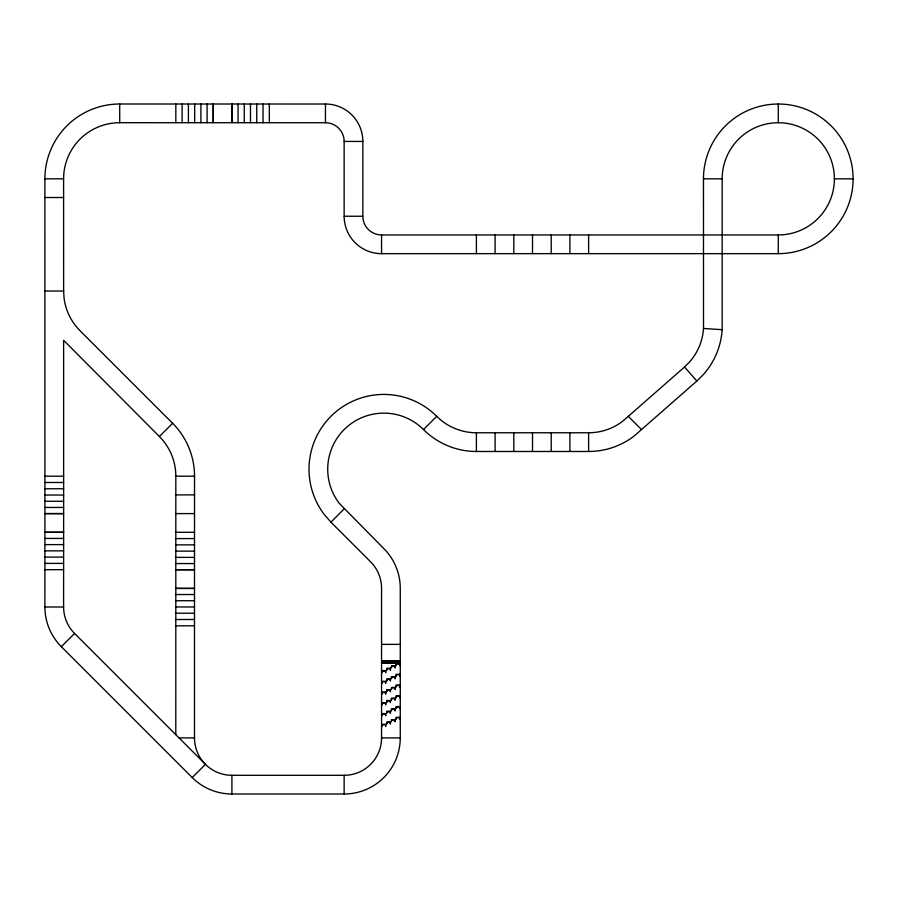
<?xml version="1.0" encoding="UTF-8"?>
<svg xmlns="http://www.w3.org/2000/svg" width="898" height="898" viewBox="0 0 898 898"><rect width="100%" height="100%" fill="white"/><g stroke="black" fill="none" stroke-linecap="round" stroke-linejoin="round"><path stroke-width="1.35" d="M175.795 734.687L175.828 476.187A56.114 56.114 0 0 0 159.384 436.507L172.618 423.284L80.034 330.711A56.114 56.114 0 0 1 64.084 298.349L63.601 291.031L44.9 291.031M61.333 646.672L74.556 633.449A37.402 37.402 0 0 1 63.601 606.992L63.635 513.622L44.922 513.589L44.9 178.814A74.815 74.815 0 0 1 119.715 104L325.446 104.022A37.402 37.402 0 0 1 362.848 141.435L362.848 216.238A18.701 18.701 0 0 0 381.56 234.95L778.285 234.95A56.114 56.114 0 0 0 834.399 178.837L853.1 178.837A74.815 74.815 0 0 0 778.285 104.022A74.815 74.815 0 0 0 703.471 178.837L703.516 328.466A56.114 56.114 0 0 1 689.709 361.793L684.523 366.979L696.848 381.044L634.168 436.013A74.815 74.815 0 0 1 588.617 451.481L476.4 451.481A74.815 74.815 0 0 1 423.497 429.558A56.114 56.114 0 0 0 346.83 427.055A56.114 56.114 0 0 0 339.309 503.396L383.828 548.588A56.114 56.114 0 0 1 400.261 588.269L400.261 737.898A56.114 56.114 0 0 1 344.147 794L231.909 794A56.114 56.114 0 0 1 192.228 777.567L61.333 646.672A56.114 56.114 0 0 1 44.9 606.992L44.922 513.589L63.635 513.589L63.635 340.297L159.384 436.507M172.618 423.284A74.815 74.815 0 0 1 194.529 476.187L194.496 588.426L175.795 588.403L194.496 588.403L194.496 737.898A37.402 37.402 0 0 0 231.909 775.3L344.147 775.3A37.402 37.402 0 0 0 381.56 737.898L381.56 588.269A37.402 37.402 0 0 0 370.605 561.811L330.924 522.142L344.147 508.919M423.497 429.558L436.731 416.335A56.114 56.114 0 0 0 476.4 432.769L588.617 432.769A56.114 56.114 0 0 0 622.774 421.173L684.545 367.013M192.228 777.567L205.462 764.344L74.556 633.449M696.848 381.044L703.774 374.118A74.815 74.815 0 0 0 722.172 329.689L722.172 178.837A56.114 56.114 0 0 1 778.285 122.723L778.285 104.022M44.9 178.814L63.601 178.814A56.114 56.114 0 0 1 119.715 122.7L325.446 122.723A18.701 18.701 0 0 1 344.147 141.435L344.147 216.238A37.402 37.402 0 0 0 381.56 253.651L778.285 253.651A74.815 74.815 0 0 0 853.1 178.837M344.147 141.435L362.848 141.435M703.471 178.837L722.172 178.837M44.9 197.515L63.601 197.515M344.147 216.238L362.848 216.238M44.9 476.187L63.635 476.187M175.828 476.187L194.529 476.187M44.922 482.484L63.635 482.484M44.922 488.77L63.635 488.77M175.828 494.888L194.529 494.888M44.922 495.034L63.635 495.034M44.922 501.264L63.635 501.264M44.922 507.449L63.635 507.449M175.828 513.589L194.529 513.589M175.828 532.289L194.529 532.289M44.9 538.43L63.601 538.43M175.828 538.587L194.529 538.587M44.9 544.615L63.601 544.615M175.828 544.873L194.529 544.873M44.9 550.844L63.601 550.844M175.828 551.136L194.529 551.136M44.9 557.108L63.601 557.108M175.828 557.377L194.529 557.377M44.9 563.394L63.601 563.394M175.828 563.562L194.529 563.562M44.9 569.691L63.601 569.691M175.795 594.532L194.496 594.532M175.795 600.728L194.496 600.728M175.795 606.958L194.496 606.958M44.9 606.992L63.601 606.992M175.795 613.222L194.496 613.222M175.795 619.508L194.496 619.508M175.795 625.805L194.496 625.805M381.56 644.371L400.261 644.371M381.56 660.737L400.261 660.737M381.56 661.916L400.261 661.916M381.56 663.083L400.261 663.083M179.005 737.898L194.496 737.898M381.56 737.898L400.261 737.898M703.516 328.466L722.172 329.689M628.297 416.335L641.52 429.558M330.924 522.142L324.47 514.779A74.815 74.815 0 0 1 334.494 412.99A74.815 74.815 0 0 1 436.731 416.335M778.285 234.95L778.285 253.651M588.617 234.95L588.617 253.651M588.617 432.769L588.617 451.481M569.916 234.95L569.916 253.651M569.916 432.769L569.916 451.481M551.215 234.95L551.215 253.651M551.215 432.769L551.215 451.481M532.514 234.95L532.514 253.651M532.514 432.769L532.514 451.481M513.813 234.95L513.813 253.651M513.813 432.769L513.813 451.481M495.101 234.95L495.101 253.651M495.101 432.769L495.101 451.481M476.4 234.95L476.4 253.651M476.4 432.769L476.4 451.481M399.094 660.737L399.094 663.083M397.926 660.737L397.926 663.083M396.748 660.737L396.748 663.083M395.58 660.737L395.58 663.083M394.413 660.737L394.413 663.083M393.245 660.737L393.245 663.083M392.078 660.737L392.078 663.083M390.911 660.737L390.911 663.083M389.743 660.737L389.743 663.083M388.565 660.737L388.565 663.083M387.397 660.737L387.397 663.083M386.23 660.737L386.23 663.083M385.062 660.737L385.062 663.083M383.895 660.737L383.895 663.083M382.728 660.737L382.728 663.083M381.56 234.95L381.56 253.651M344.147 775.3L344.147 794M325.446 104.022L325.446 122.723M269.333 104.022L269.333 122.723M263.035 104.022L263.035 122.723M256.749 104.022L256.749 122.723M250.486 104.022L250.486 122.723M244.256 104.022L244.256 122.723M238.071 104.022L238.071 122.723M231.909 775.3L231.909 794M207.09 104L207.09 122.7M200.905 104L200.905 122.7M194.675 104L194.675 122.7M188.412 104L188.412 122.7M182.126 104L182.126 122.7M175.828 104L175.828 122.7M119.715 104L119.715 122.7M63.601 178.814L63.635 291.435M778.285 122.723A56.114 56.114 0 0 1 834.399 178.837M213.253 104L213.23 122.7L213.23 104M231.953 104.022L231.931 122.723L231.931 104.022M63.601 532.289L44.9 532.289L63.601 532.312M194.529 569.702L175.828 569.702L194.529 569.725M399.79 663.543L396.052 663.543L396.052 665.654L396.523 664.015L399.318 664.015L399.79 665.654L399.79 663.543M395.12 665.889L391.371 665.889L391.371 667.989L391.842 666.35L394.649 666.35L395.12 667.989L395.12 665.889M390.439 668.224L386.701 668.224L386.701 670.323L387.161 668.696L389.968 668.696L390.439 670.323L390.439 668.224M385.758 670.559L382.02 670.559L382.02 672.669L382.492 671.03L385.298 671.03L385.758 672.669L385.758 670.559M399.79 674.297L396.052 674.297L396.052 676.407L396.523 674.768L399.318 674.768L399.79 676.407L399.79 674.297M395.12 676.643L391.371 676.643L391.371 678.742L391.842 677.103L394.649 677.103L395.12 678.742L395.12 676.643M390.439 678.978L386.701 678.978L386.701 681.077L387.161 679.449L389.968 679.449L390.439 681.077L390.439 678.978M385.758 681.313L382.02 681.313L382.02 683.423L382.492 681.784L385.298 681.784L385.758 683.423L385.758 681.313M399.79 685.062L396.052 685.062L396.052 687.161L396.523 685.522L399.318 685.522L399.79 687.161L399.79 685.062M395.12 687.397L391.371 687.397L391.371 689.496L391.842 687.857L394.649 687.857L395.12 689.496L395.12 687.397M390.439 689.731L386.701 689.731L386.701 691.842L387.161 690.203L389.968 690.203L390.439 691.842L390.439 689.731M385.758 692.066L382.02 692.066L382.02 694.176L382.492 692.538L385.298 692.538L385.758 694.176L385.758 692.066M399.79 695.815L396.052 695.815L396.052 697.914L396.523 696.276L399.318 696.276L399.79 697.914L399.79 695.815M395.12 698.15L391.371 698.15L391.371 700.249L391.842 698.622L394.649 698.622L395.12 700.249L395.12 698.15M390.439 700.485L386.701 700.485L386.701 702.595L387.161 700.956L389.968 700.956L390.439 702.595L390.439 700.485M385.758 702.82L382.02 702.82L382.02 704.93L382.492 703.291L385.298 703.291L385.758 704.93L385.758 702.82M399.79 706.569L396.052 706.569L396.052 708.668L396.523 707.029L399.318 707.029L399.79 708.668L399.79 706.569M395.12 708.904L391.371 708.904L391.371 711.003L391.842 709.375L394.649 709.375L395.12 711.003L395.12 708.904M390.439 711.238L386.701 711.238L386.701 713.349L387.161 711.71L389.968 711.71L390.439 713.349L390.439 711.238M385.758 713.584L382.02 713.584L382.02 715.684L382.492 714.045L385.298 714.045L385.758 715.684L385.758 713.584M399.79 717.322L396.052 717.322L396.052 719.421L396.523 717.783L399.318 717.783L399.79 719.421L399.79 717.322M395.12 719.657L391.371 719.657L391.371 721.756L391.842 720.129L394.649 720.129L395.12 721.756L395.12 719.657M390.439 721.992L386.701 721.992L386.701 724.102L387.161 722.463L389.968 722.463L390.439 724.102L390.439 721.992M385.758 724.338L382.02 724.338L382.02 726.437L382.492 724.798L385.298 724.798L385.758 726.437L385.758 724.338"/></g></svg>
